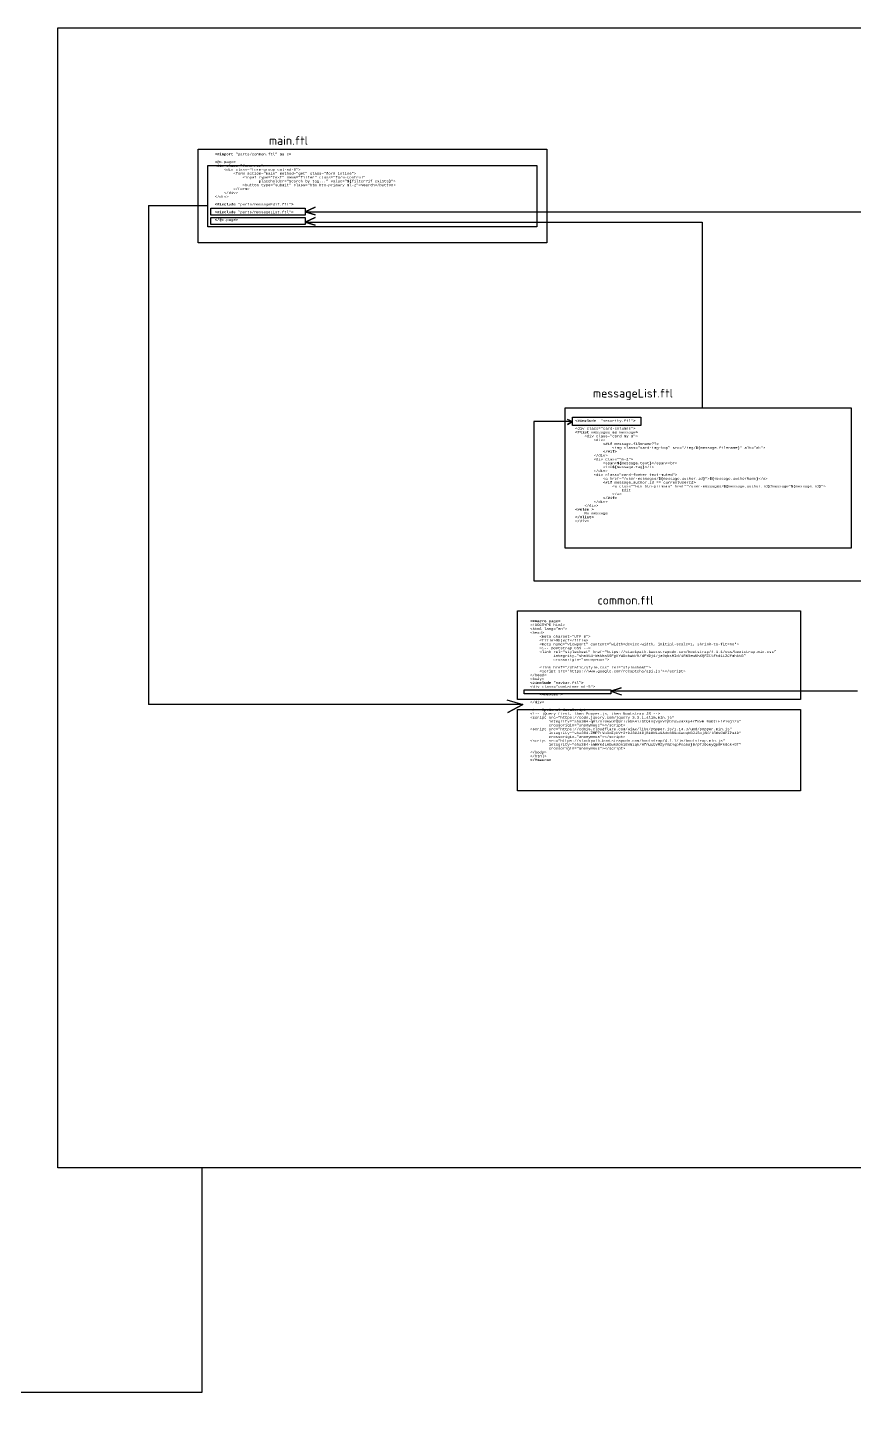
# Model space of a CAD drawing. Header units: millimetres. Extents: x 5823 to 8280, y 2612 to 3787.
# Drawn here: x 7041 to 7711, y 2618 to 3738 of the extents above; entities that cross this region are included whole.
import ezdxf

# ---------------------------------------------------------------- set-up
doc = ezdxf.new("R2010")
doc.units = ezdxf.units.MM
doc.styles.get("Standard").update_dxf_attribs({"font": 'arial.ttf'})

msp = doc.modelspace()

# ---------------------------------------------------------------- linework, layer by layer
at = {"color": 3, "lineweight": 30}
msp.add_line((7139.2, 3594.4), (7187.4, 3594.4), dxfattribs=at)
at = {"color": 4, "lineweight": 30}
for points in [[(7065.9, 3738.4), (8279.9, 3738.4), (8279.9, 2814.8), (7065.9, 2814.8)], [(7179.4, 3640.1), (7461.9, 3640.1), (7461.9, 3564.2), (7179.4, 3564.2)]]:
    msp.add_lwpolyline(points, close=True, dxfattribs=at)
at = {"color": 3, "lineweight": 30}
for points in [[(7187.4, 3626.8), (7453.9, 3626.8), (7453.9, 3577), (7187.4, 3577)], [(7438.3, 3266.1), (7667.5, 3266.1), (7667.5, 3194.1), (7438.3, 3194.1)], [(7438.3, 3186.2), (7667.5, 3186.2), (7667.5, 3120.2), (7438.3, 3120.2)]]:
    msp.add_lwpolyline(points, close=True, dxfattribs=at)
for points in [[(7139.2, 3594.4), (7139.2, 3190.2)], [(7429.5, 3193.8), (7442.5, 3190.2), (7430.4, 3183.7), (7442.5, 3190.2), (7139.2, 3190.2)]]:
    msp.add_lwpolyline(points, dxfattribs=at)
at = {"color": 64, "lineweight": 30}
for points in [[(7189.8, 3592.2), (7266.1, 3592.2), (7266.1, 3586.6), (7189.8, 3586.6)], [(7189.8, 3584.6), (7266.1, 3584.6), (7266.1, 3579), (7189.8, 3579)], [(7476.7, 3430.5), (7708.6, 3430.5), (7708.6, 3316.9), (7476.7, 3316.9)]]:
    msp.add_lwpolyline(points, close=True, dxfattribs=at)
for points in [[(7266.1, 3589.3), (7274.2, 3593.1), (7266.1, 3589.3), (7274.2, 3586.7), (7266.1, 3589.3), (7852.4, 3589.3), (7852.4, 3524)], [(7266.1, 3580.8), (7274.2, 3584.7), (7266.1, 3580.8), (7274.2, 3578.3), (7266.1, 3580.8), (7587.9, 3580.8), (7587.9, 3430.5)]]:
    msp.add_lwpolyline(points, dxfattribs=at)
at = {"color": 2, "lineweight": 30}
msp.add_lwpolyline([(7478.5, 3421.4), (7482.7, 3419.3), (7478.8, 3417), (7482.7, 3419.3), (7451.5, 3419.3), (7451.5, 3290.2), (7751.1, 3290.2)], dxfattribs=at)
msp.add_lwpolyline([(7482.7, 3422.8), (7538.2, 3422.8), (7538.2, 3416.2), (7482.7, 3416.2)], close=True, dxfattribs=at)
at = {"color": 1, "lineweight": 30}
for points in [[(7713.6, 3200.8), (7513.7, 3200.8), (7522.2, 3203.6), (7513.7, 3200.8), (7522.4, 3197.9)], [(7182.3, 2814.8), (7182.3, 2632.9), (6549.6, 2632.9), (6582.3, 2649.3), (6549.6, 2632.9), (6579.5, 2618.3)]]:
    msp.add_lwpolyline(points, dxfattribs=at)
msp.add_lwpolyline([(7443.5, 3201.9), (7513.7, 3201.9), (7513.7, 3198.8), (7443.5, 3198.8)], close=True, dxfattribs=at)

# ---------------------------------------------------------------- texts
at = {"attachment_point": 1}
for s, width, insert, char_height in [('{\\fISOCPEUR|b0|i0|c0|p34;main.ftl}', 101.588, (7236.8, 3650.5), 7), ('{\\fCourier New|b1|i0|c204|p49;\\H0.75x;\\C23;\\c3307724;<#import \\fCourier New|b0|i0|c204|p49;\\C75;\\c5867370;"parts/common.ftl" \\fCourier New|b1|i0|c204|p49;\\C23;\\c3307724;as \\fCourier New|b0|i0|c204|p49;\\C9;\\c13023145;c\\fCourier New|b1|i0|c204|p49;\\C23;\\c3307724;>^J^J<@\\fCourier New|b0|i0|c204|p49;\\C9;\\c13023145;c.page\\fCourier New|b1|i0|c204|p49;\\C23;\\c3307724;>^J\\fCourier New|b0|i0|c204|p49;\\C43;\\c6995944;<div \\C9;\\c12237498;class=\\C73;\\c6406821;"form-row"\\C43;\\c6995944;>^J    <div \\C9;\\c12237498;class=\\C73;\\c6406821;"form-group col-md-6"\\C43;\\c6995944;>^J        <form \\C9;\\c12237498;action=\\C73;\\c6406821;"main" \\C9;\\c12237498;method=\\C73;\\c6406821;"get" \\C9;\\c12237498;class=\\C73;\\c6406821;"form-inline"\\C43;\\c6995944;>^J            <input \\C9;\\c12237498;type=\\C73;\\c6406821;"text" \\C9;\\c12237498;name=\\C73;\\c6406821;"filter" \\C9;\\c12237498;class=\\C73;\\c6406821;"form-control"^J                   \\C9;\\c12237498;placeholder=\\C73;\\c6406821;"Search by tag..." \\C9;\\c12237498;value=\\C73;\\c6406821;"\\fCourier New|b1|i0|c204|p49;\\C23;\\c3307724;$\\{\\fCourier New|b0|i0|c204|p49;\\C9;\\c13023145;filter\\C153;\\c12293992;?\\C9;\\c13023145;if_exists\\fCourier New|b1|i0|c204|p49;\\C23;\\c3307724;\\}\\fCourier New|b0|i0|c204|p49;\\C73;\\c6406821;"\\C43;\\c6995944;>^J            <button \\C9;\\c12237498;type=\\C73;\\c6406821;"submit" \\C9;\\c12237498;class=\\C73;\\c6406821;"btn btn-primary ml-2"\\C43;\\c6995944;>\\C9;\\c13023145;Search\\C43;\\c6995944;</button>^J        </form>^J    </div>^J</div>^J^J\\fCourier New|b1|i0|c204|p49;\\C23;\\c3307724;<#include \\fCourier New|b0|i0|c204|p49;\\C75;\\c5867370;"parts/messageEdit.ftl"\\fCourier New|b1|i0|c204|p49;\\C23;\\c3307724;>\\fCourier New|b1|i0|c0|p49;\\P\\fCourier New|b1|i0|c204|p49;^J<#include \\fCourier New|b0|i0|c204|p49;\\C75;\\c5867370;"parts/messageList.ftl"\\fCourier New|b1|i0|c204|p49;\\C23;\\c3307724;>^J^J</@\\fCourier New|b0|i0|c204|p49;\\C9;\\c13023145;c.page\\fCourier New|b1|i0|c204|p49;\\C23;\\c3307724;>}', 201.75, (7192.9, 3636.9), 2.5), ('{\\fISOCPEUR|b0|i0|c0|p34;messageList.ftl}', 101.588, (7499.3, 3445.8), 7), ('{\\fCourier New|b1|i0|c204|p49;\\H0.75x;\\C23;\\c3307724;<#include  \\fCourier New|b0|i0|c204|p49;\\C75;\\c5867370;"security.ftl"\\fCourier New|b1|i0|c204|p49;\\C23;\\c3307724;>^J^J\\fCourier New|b0|i0|c204|p49;\\C43;\\c6995944;<div \\C9;\\c12237498;class=\\C73;\\c6406821;"card-columns"\\C43;\\c6995944;>^J\\fCourier New|b1|i0|c204|p49;\\C23;\\c3307724;<#list \\fCourier New|b0|i0|c204|p49;\\C9;\\c13023145;messages \\fCourier New|b1|i0|c204|p49;\\C23;\\c3307724;as \\fCourier New|b0|i0|c204|p49;\\C9;\\c13023145;message\\fCourier New|b1|i0|c204|p49;\\C23;\\c3307724;>^J    \\fCourier New|b0|i0|c204|p49;\\C43;\\c6995944;<div \\C9;\\c12237498;class=\\C73;\\c6406821;"card my-3"\\C43;\\c6995944;>^J        <div>^J            \\fCourier New|b1|i0|c204|p49;\\C23;\\c3307724;<#if \\fCourier New|b0|i0|c204|p49;\\C9;\\c13023145;message.filename\\C153;\\c12293992;??\\fCourier New|b1|i0|c204|p49;\\C23;\\c3307724;>^J                \\fCourier New|b0|i0|c204|p49;\\C43;\\c6995944;<img \\C9;\\c12237498;class=\\C73;\\c6406821;"card-img-top" \\C9;\\c12237498;src=\\C73;\\c6406821;"/img/\\fCourier New|b1|i0|c204|p49;\\C23;\\c3307724;$\\{\\fCourier New|b0|i0|c204|p49;\\C9;\\c13023145;message.filename\\fCourier New|b1|i0|c204|p49;\\C23;\\c3307724;\\}\\fCourier New|b0|i0|c204|p49;\\C73;\\c6406821;" \\C9;\\c12237498;alt=\\C73;\\c6406821;"ok"\\C43;\\c6995944;>^J            \\fCourier New|b1|i0|c204|p49;\\C23;\\c3307724;</#if>^J        \\fCourier New|b0|i0|c204|p49;\\C43;\\c6995944;</div>^J        <div \\C9;\\c12237498;class=\\C73;\\c6406821;"m-2"\\C43;\\c6995944;>^J            <span>\\fCourier New|b1|i0|c204|p49;\\C23;\\c3307724;$\\{\\fCourier New|b0|i0|c204|p49;\\C9;\\c13023145;message.text\\fCourier New|b1|i0|c204|p49;\\C23;\\c3307724;\\}\\fCourier New|b0|i0|c204|p49;\\C43;\\c6995944;</span><br>^J            <i>\\C9;\\c13023145;#\\fCourier New|b1|i0|c204|p49;\\C23;\\c3307724;$\\{\\fCourier New|b0|i0|c204|p49;\\C9;\\c13023145;message.tag\\fCourier New|b1|i0|c204|p49;\\C23;\\c3307724;\\}\\fCourier New|b0|i0|c204|p49;\\C43;\\c6995944;</i>^J        </div>^J        <div \\C9;\\c12237498;class=\\C73;\\c6406821;"card-footer text-muted"\\C43;\\c6995944;>^J            <a \\C9;\\c12237498;href=\\C73;\\c6406821;"/user-messages/\\fCourier New|b1|i0|c204|p49;\\C23;\\c3307724;$\\{\\fCourier New|b0|i0|c204|p49;\\C9;\\c13023145;message.author.id\\fCourier New|b1|i0|c204|p49;\\C23;\\c3307724;\\}\\fCourier New|b0|i0|c204|p49;\\C73;\\c6406821;"\\C43;\\c6995944;>\\fCourier New|b1|i0|c204|p49;\\C23;\\c3307724;$\\{\\fCourier New|b0|i0|c204|p49;\\C9;\\c13023145;message.authorName\\fCourier New|b1|i0|c204|p49;\\C23;\\c3307724;\\}\\fCourier New|b0|i0|c204|p49;\\C43;\\c6995944;</a>^J            \\fCourier New|b1|i0|c204|p49;\\C23;\\c3307724;<#if \\fCourier New|b0|i0|c204|p49;\\C9;\\c13023145;message.author.id == currentUserId\\fCourier New|b1|i0|c204|p49;\\C23;\\c3307724;>^J                \\fCourier New|b0|i0|c204|p49;\\C43;\\c6995944;<a \\C9;\\c12237498;class=\\C73;\\c6406821;"btn btn-primary" \\C9;\\c12237498;href=\\C73;\\c6406821;"/user-messages/\\fCourier New|b1|i0|c204|p49;\\C23;\\c3307724;$\\{\\fCourier New|b0|i0|c204|p49;\\C9;\\c13023145;message.author.id\\fCourier New|b1|i0|c204|p49;\\C23;\\c3307724;\\}\\fCourier New|b0|i0|c204|p49;\\C73;\\c6406821;?message=\\fCourier New|b1|i0|c204|p49;\\C23;\\c3307724;$\\{\\fCourier New|b0|i0|c204|p49;\\C9;\\c13023145;message.id\\fCourier New|b1|i0|c204|p49;\\C23;\\c3307724;\\}\\fCourier New|b0|i0|c204|p49;\\C73;\\c6406821;"\\C43;\\c6995944;>^J                    \\C9;\\c13023145;Edit^J                \\C43;\\c6995944;</a>^J            \\fCourier New|b1|i0|c204|p49;\\C23;\\c3307724;</#if>^J        \\fCourier New|b0|i0|c204|p49;\\C43;\\c6995944;</div>^J    </div>^J\\fCourier New|b1|i0|c204|p49;\\C23;\\c3307724;<#else >^J    \\fCourier New|b0|i0|c204|p49;\\C9;\\c13023145;No message^J\\fCourier New|b1|i0|c204|p49;\\C23;\\c3307724;</#list>^J\\fCourier New|b0|i0|c204|p49;\\C43;\\c6995944;</div>}', 278.322, (7484.9, 3421), 2.5), ('{\\fISOCPEUR|b0|i0|c0|p34;common.ftl}', 101.588, (7503, 3278.1), 7), ('{\\fCourier New|b1|i0|c204|p49;\\H0.75x;\\C23;\\c3307724;<#macro \\fCourier New|b0|i0|c204|p49;\\C9;\\c13023145;page\\fCourier New|b1|i0|c204|p49;\\C23;\\c3307724;>^J\\fCourier New|b0|i0|c204|p49;\\C43;\\c6995944;<!DOCTYPE \\C9;\\c12237498;html\\C43;\\c6995944;>^J<html \\C9;\\c12237498;lang=\\C73;\\c6406821;"en"\\C43;\\c6995944;>^J<head>^J    <meta \\C9;\\c12237498;charset=\\C73;\\c6406821;"UTF-8"\\C43;\\c6995944;>^J    <title>\\C9;\\c13023145;Object\\C43;\\c6995944;</title>^J    <meta \\C9;\\c12237498;name=\\C73;\\c6406821;"viewport" \\C9;\\c12237498;content=\\C73;\\c6406821;"width=device-width, initial-scale=1, shrink-to-fit=no"\\C43;\\c6995944;>^J    \\C8;<!-- Bootstrap CSS -->^J    \\C43;\\c6995944;<link \\C9;\\c12237498;rel=\\C73;\\c6406821;"stylesheet" \\C9;\\c12237498;href=\\C73;\\c6406821;"https://stackpath.bootstrapcdn.com/bootstrap/4.1.1/css/bootstrap.min.css"^J          \\C9;\\c12237498;integrity=\\C73;\\c6406821;"sha384-WskhaSGFgHYWDcbwN70/dfYBj47jz9qbsMId/iRN3ewGhXQFZCSftd1LZCfmhktB"^J          \\C9;\\c12237498;crossorigin=\\C73;\\c6406821;"anonymous"\\C43;\\c6995944;>^J^J    <link \\C9;\\c12237498;href=\\C73;\\c6406821;"/static/style.css" \\C9;\\c12237498;rel=\\C73;\\c6406821;"stylesheet"\\C43;\\c6995944;>^J    <script \\C9;\\c12237498;src=\\C73;\\c6406821;\'https://www.google.com/recaptcha/api.js\'\\C43;\\c6995944;></script>^J</head>^J<body>^J\\fCourier New|b1|i0|c204|p49;\\C23;\\c3307724;<#include \\fCourier New|b0|i0|c204|p49;\\C75;\\c5867370;"navbar.ftl"\\fCourier New|b1|i0|c204|p49;\\C23;\\c3307724;>^J\\fCourier New|b0|i0|c204|p49;\\C43;\\c6995944;<div \\C9;\\c12237498;class=\\C73;\\c6406821;"container mt-5"\\C43;\\c6995944;>\\fCourier New|b0|i0|c0|p49;\\P\\fCourier New|b0|i0|c204|p49;^J    \\fCourier New|b1|i0|c204|p49;\\C23;\\c3307724;<#nested >\\fCourier New|b1|i0|c0|p49;\\P\\fCourier New|b1|i0|c204|p49;^J\\fCourier New|b0|i0|c204|p49;\\C43;\\c6995944;</div>^J^J\\C8;<!-- Optional JavaScript -->^J<!-- jQuery first, then Popper.js, then Bootstrap JS -->^J\\C43;\\c6995944;<script \\C9;\\c12237498;src=\\C73;\\c6406821;"https://code.jquery.com/jquery-3.3.1.slim.min.js"^J        \\C9;\\c12237498;integrity=\\C73;\\c6406821;"sha384-q8i/X+965DzO0rT7abK41JStQIAqVgRVzpbzo5smXKp4YfRvH+8abtTE1Pi6jizo"^J        \\C9;\\c12237498;crossorigin=\\C73;\\c6406821;"anonymous"\\C43;\\c6995944;></script>^J<script \\C9;\\c12237498;src=\\C73;\\c6406821;"https://cdnjs.cloudflare.com/ajax/libs/popper.js/1.14.3/umd/popper.min.js"^J        \\C9;\\c12237498;integrity=\\C73;\\c6406821;"sha384-ZMP7rVo3mIykV+2+9J3UJ46jBk0WLaUAdn689aCwoqbBJiSnjAK/l8WvCWPIPm49"^J        \\C9;\\c12237498;crossorigin=\\C73;\\c6406821;"anonymous"\\C43;\\c6995944;></script>^J<script \\C9;\\c12237498;src=\\C73;\\c6406821;"https://stackpath.bootstrapcdn.com/bootstrap/4.1.1/js/bootstrap.min.js"^J        \\C9;\\c12237498;integrity=\\C73;\\c6406821;"sha384-smHYKdLADwkXOn1EmN1qk/HfnUcbVRZyYmZ4qpPea6sjB/pTJ0euyQp0Mk8ck+5T"^J        \\C9;\\c12237498;crossorigin=\\C73;\\c6406821;"anonymous"\\C43;\\c6995944;></script>^J</body>^J</html>^J\\fCourier New|b1|i0|c204|p49;\\C23;\\c3307724;</#macro>}', 266.319, (7448.5, 3258.7), 2.5)]:
    msp.add_mtext_dynamic_manual_height_columns(s, width=width, gutter_width=12.5, heights=[0], dxfattribs=dict(at, insert=insert, char_height=char_height))

doc.saveas('drawing.dxf')
